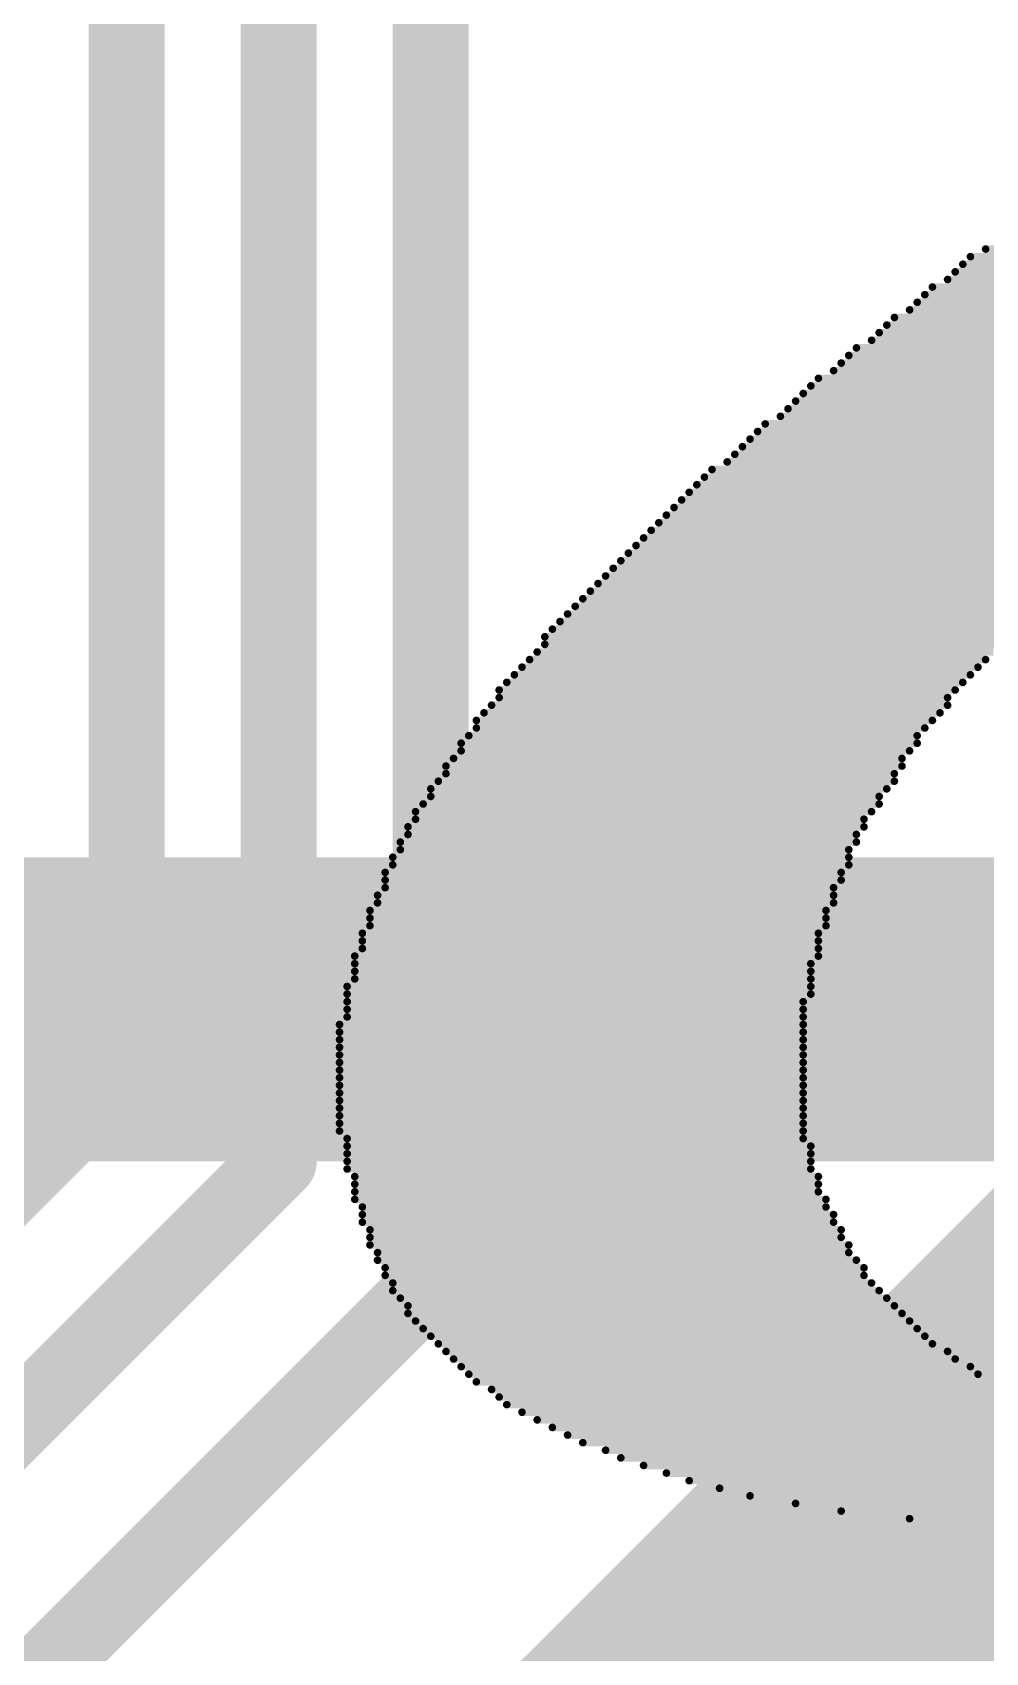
# Model space of a CAD drawing. Extents: x 1012 to 1122, y 1012 to 1122.
# Drawn here: x 1100.01 to 1103.2, y 1017.41 to 1022.82 of the extents above; entities that cross this region are included whole.
import ezdxf

# ---------------------------------------------------------------- set-up
doc = ezdxf.new("R2010")
doc.units = 0
doc.layers.get('0').update_dxf_attribs({"linetype": 'CONTINUOUS'})
for name, color, linetype in [('BOTTOMLAYER', 5, 'CONTINUOUS'), ('TOPLAYER', 1, 'CONTINUOUS'), ('TOPOVERLAY', 2, 'CONTINUOUS')]:
    doc.layers.add(name, color=color, linetype=linetype)

# ---------------------------------------------------------------- blocks, each defined once
blk = doc.blocks.new('LOGO_295')
at = {"layer": 'TOPOVERLAY', "const_width": 0.0254}
for points in [[(-3.6576, -0.9144), (-2.0828, -0.9144)], [(-3.6068, -0.889), (-2.0574, -0.889)], [(-3.7084, -0.9652), (-2.159, -0.9652)], [(-3.683, -0.9398), (-2.1336, -0.9398)], [(-3.7846, -1.016), (-2.2352, -1.016)], [(-3.7338, -0.9906), (-2.1844, -0.9906)], [(-3.8608, -1.0922), (-2.3114, -1.0922)], [(-3.8354, -1.0668), (-2.286, -1.0668)], [(-3.81, -1.0414), (-2.2606, -1.0414)], [(-3.937, -1.143), (-2.3876, -1.143)], [(-3.9116, -1.1176), (-2.3622, -1.1176)], [(-3.9878, -1.1938), (-2.4638, -1.1938)], [(-3.9624, -1.1684), (-2.413, -1.1684)], [(-4.064, -1.2446), (-2.5146, -1.2446)], [(-4.0386, -1.2192), (-2.4892, -1.2192)], [(-4.1148, -1.2954), (-2.5654, -1.2954)], [(-4.0894, -1.27), (-2.54, -1.27)], [(-4.191, -1.3462), (-2.6416, -1.3462)], [(-4.1656, -1.3208), (-2.5908, -1.3208)], [(-4.2418, -1.397), (-2.6924, -1.397)], [(-4.2164, -1.3716), (-2.667, -1.3716)], [(-4.3434, -1.4732), (-2.794, -1.4732)], [(-4.2926, -1.4478), (-2.7686, -1.4478)], [(-4.2672, -1.4224), (-2.7178, -1.4224)], [(-4.3942, -1.524), (-2.8448, -1.524)], [(-4.3688, -1.4986), (-2.8194, -1.4986)], [(-4.445, -1.5748), (-2.8956, -1.5748)], [(-4.4196, -1.5494), (-2.8702, -1.5494)], [(-4.5212, -1.6256), (-2.9464, -1.6256)], [(-4.4704, -1.6002), (-2.921, -1.6002)], [(-4.572, -1.6764), (-3.0226, -1.6764)], [(-4.5466, -1.651), (-2.9972, -1.651)], [(-4.6228, -1.7272), (-3.0734, -1.7272)], [(-4.5974, -1.7018), (-3.048, -1.7018)], [(-4.6736, -1.778), (-3.1242, -1.778)], [(-4.6482, -1.7526), (-3.0988, -1.7526)], [(-4.7244, -1.8288), (-3.175, -1.8288)], [(-4.699, -1.8034), (-3.1496, -1.8034)], [(-4.8006, -1.905), (-3.2512, -1.905)], [(-4.7752, -1.8796), (-3.2258, -1.8796)], [(-4.7498, -1.8542), (-3.2004, -1.8542)], [(-4.8514, -1.9558), (-3.302, -1.9558)], [(-4.826, -1.9304), (-3.2766, -1.9304)], [(-4.9022, -2.0066), (-3.3528, -2.0066)], [(-4.8768, -1.9812), (-3.3274, -1.9812)], [(-4.953, -2.0574), (-3.4036, -2.0574)], [(-4.9276, -2.032), (-3.3782, -2.032)], [(-5.0038, -2.1082), (-3.4544, -2.1082)], [(-4.9784, -2.0828), (-3.429, -2.0828)], [(-5.0546, -2.159), (-3.5052, -2.159)], [(-5.0292, -2.1336), (-3.4798, -2.1336)], [(-5.08, -2.1844), (-3.5306, -2.1844)], [(-5.08, -2.2098), (-3.556, -2.2098)], [(-5.1562, -2.286), (-3.6322, -2.286)], [(-5.1308, -2.2606), (-3.6068, -2.2606)], [(-5.1054, -2.2352), (-3.5814, -2.2352)], [(-5.207, -2.3368), (-3.683, -2.3368)], [(-5.1816, -2.3114), (-3.6576, -2.3114)], [(-5.2324, -2.3622), (-3.7084, -2.3622)], [(-5.2324, -2.3876), (-3.7338, -2.3876)], [(-5.2832, -2.4384), (-3.7592, -2.4384)], [(-5.2578, -2.413), (-3.7338, -2.413)], [(-5.3086, -2.4638), (-3.7846, -2.4638)], [(-5.3086, -2.4892), (-3.81, -2.4892)], [(-5.3594, -2.54), (-3.8354, -2.54)], [(-5.334, -2.5146), (-3.8354, -2.5146)], [(-5.3848, -2.5908), (-3.8862, -2.5908)], [(-5.3594, -2.5654), (-3.8608, -2.5654)], [(-5.4102, -2.6162), (-3.8862, -2.6162)], [(-5.4102, -2.6416), (-3.9116, -2.6416)], [(-5.461, -2.6924), (-3.937, -2.6924)], [(-5.461, -2.7178), (-3.9624, -2.7178)], [(-5.4356, -2.667), (-3.9116, -2.667)], [(-5.5118, -2.7686), (-3.9878, -2.7686)], [(-5.4864, -2.7432), (-3.9624, -2.7432)], [(-5.5372, -2.8194), (-4.0132, -2.8194)], [(-5.5118, -2.794), (-4.0132, -2.794)], [(-5.5626, -2.8702), (-4.0386, -2.8702)], [(-5.5372, -2.8448), (-4.0386, -2.8448)], [(-5.588, -2.921), (-4.064, -2.921)], [(-5.5626, -2.8956), (-4.064, -2.8956)], [(-5.6134, -2.9718), (-4.0894, -2.9718)], [(-5.588, -2.9464), (-4.064, -2.9464)], [(-5.6134, -2.9972), (-4.0894, -2.9972)], [(-5.6134, -3.0226), (-4.1148, -3.0226)], [(-5.6388, -3.048), (-4.1148, -3.048)], [(-5.6388, -3.0734), (-4.1148, -3.0734)], [(-5.6642, -3.0988), (-4.1402, -3.0988)], [(-5.6642, -3.1242), (-4.1402, -3.1242)], [(-5.6642, -3.1496), (-4.1402, -3.1496)], [(-5.6896, -3.175), (-4.1656, -3.175)], [(-5.6896, -3.2004), (-4.1656, -3.2004)], [(-5.715, -3.2512), (-4.1656, -3.2512)], [(-5.6896, -3.2258), (-4.1656, -3.2258)], [(-5.715, -3.2766), (-4.191, -3.2766)], [(-5.715, -3.302), (-4.191, -3.302)], [(-5.7404, -3.3528), (-4.191, -3.3528)], [(-5.715, -3.3274), (-4.191, -3.3274)], [(-5.7404, -3.3782), (-4.191, -3.3782)], [(-5.7404, -3.4036), (-4.2164, -3.4036)], [(-5.7404, -3.429), (-4.2164, -3.429)], [(-5.7404, -3.4544), (-4.2164, -3.4544)], [(-5.7658, -3.4798), (-4.2164, -3.4798)], [(-5.7658, -3.5052), (-4.2164, -3.5052)], [(-5.7658, -3.5306), (-4.2164, -3.5306)], [(-5.7658, -3.556), (-4.2164, -3.556)], [(-5.7658, -3.5814), (-4.2164, -3.5814)], [(-5.7658, -3.6068), (-4.2164, -3.6068)], [(-5.7658, -3.6322), (-4.2164, -3.6322)], [(-5.7658, -3.6576), (-4.2164, -3.6576)], [(-5.7658, -3.683), (-4.2164, -3.683)], [(-5.7658, -3.7084), (-4.2164, -3.7084)], [(-5.7658, -3.7338), (-4.2164, -3.7338)], [(-5.7658, -3.7592), (-4.2164, -3.7592)], [(-5.7658, -3.7846), (-4.2164, -3.7846)], [(-5.7658, -3.81), (-4.2164, -3.81)], [(-5.7658, -3.8354), (-4.2164, -3.8354)], [(-5.7404, -3.8608), (-4.2164, -3.8608)], [(-5.7404, -3.8862), (-4.191, -3.8862)], [(-5.7404, -3.9116), (-4.191, -3.9116)], [(-5.7404, -3.937), (-4.191, -3.937)], [(-5.7404, -3.9624), (-4.191, -3.9624)], [(-5.715, -3.9878), (-4.1656, -3.9878)], [(-5.715, -4.0132), (-4.1656, -4.0132)], [(-5.715, -4.0386), (-4.1656, -4.0386)], [(-5.715, -4.064), (-4.1402, -4.064)], [(-5.6896, -4.0894), (-4.1402, -4.0894)], [(-5.6896, -4.1148), (-4.1148, -4.1148)], [(-5.6896, -4.1402), (-4.1148, -4.1402)], [(-5.6642, -4.1656), (-4.0894, -4.1656)], [(-5.6642, -4.191), (-4.0894, -4.191)], [(-5.6642, -4.2164), (-4.064, -4.2164)], [(-5.6388, -4.2418), (-4.064, -4.2418)], [(-5.6388, -4.2672), (-4.0386, -4.2672)], [(-5.6134, -4.2926), (-4.0132, -4.2926)], [(-5.6134, -4.318), (-4.0132, -4.318)], [(-5.588, -4.3434), (-3.9878, -4.3434)], [(-5.588, -4.3688), (-3.9624, -4.3688)], [(-5.5626, -4.3942), (-3.937, -4.3942)], [(-5.5372, -4.4196), (-3.9116, -4.4196)], [(-5.5372, -4.445), (-3.8862, -4.445)], [(-5.5118, -4.4704), (-3.8608, -4.4704)], [(-5.4864, -4.4958), (-3.8354, -4.4958)], [(-5.461, -4.5212), (-3.81, -4.5212)], [(-5.4356, -4.5466), (-3.7846, -4.5466)], [(-5.4102, -4.572), (-3.7338, -4.572)], [(-5.3848, -4.5974), (-3.7084, -4.5974)], [(-5.3594, -4.6228), (-3.6576, -4.6228)], [(-5.334, -4.6482), (-3.6322, -4.6482)], [(-5.3086, -4.6736), (-3.5814, -4.6736)], [(-5.2578, -4.699), (-3.5306, -4.699)], [(-5.2324, -4.7244), (-3.5052, -4.7244)], [(-5.207, -4.7498), (-3.4544, -4.7498)], [(-5.1562, -4.7752), (-3.3782, -4.7752)], [(-5.1054, -4.8006), (-3.3274, -4.8006)], [(-5.0546, -4.826), (-3.2766, -4.826)], [(-5.0038, -4.8514), (-3.2004, -4.8514)], [(-4.953, -4.8768), (-3.1496, -4.8768)], [(-4.8768, -4.9022), (-3.0734, -4.9022)], [(-4.826, -4.9276), (-2.9718, -4.9276)], [(-4.7498, -4.953), (-2.8702, -4.953)], [(-4.6736, -4.9784), (-2.7686, -4.9784)], [(-4.5974, -5.0038), (-2.6416, -5.0038)], [(-4.4958, -5.0292), (-2.4892, -5.0292)], [(-4.3942, -5.0546), (-2.3114, -5.0546)], [(-4.2418, -5.08), (-2.1082, -5.08)], [(-4.0894, -5.1054), (-2.1336, -5.1054)], [(-3.8608, -5.1308), (-2.413, -5.1308)]]:
    blk.add_lwpolyline(points, dxfattribs=at)
at = {"layer": 'TOPOVERLAY', "const_width": 0.0127}
for points in [[(-3.66395, -0.9144, 1), (-3.65125, -0.9144, 1)], [(-3.61315, -0.889, 1), (-3.60045, -0.889, 1)], [(-3.71475, -0.9652, 1), (-3.70205, -0.9652, 1)], [(-3.68935, -0.9398, 1), (-3.67665, -0.9398, 1)], [(-3.79095, -1.016, 1), (-3.77825, -1.016, 1)], [(-3.74015, -0.9906, 1), (-3.72745, -0.9906, 1)], [(-3.86715, -1.0922, 1), (-3.85445, -1.0922, 1)], [(-3.84175, -1.0668, 1), (-3.82905, -1.0668, 1)], [(-3.81635, -1.0414, 1), (-3.80365, -1.0414, 1)], [(-3.94335, -1.143, 1), (-3.93065, -1.143, 1)], [(-3.91795, -1.1176, 1), (-3.90525, -1.1176, 1)], [(-3.99415, -1.1938, 1), (-3.98145, -1.1938, 1)], [(-3.96875, -1.1684, 1), (-3.95605, -1.1684, 1)], [(-4.07035, -1.2446, 1), (-4.05765, -1.2446, 1)], [(-4.04495, -1.2192, 1), (-4.03225, -1.2192, 1)], [(-4.12115, -1.2954, 1), (-4.10845, -1.2954, 1)], [(-4.09575, -1.27, 1), (-4.08305, -1.27, 1)], [(-4.19735, -1.3462, 1), (-4.18465, -1.3462, 1)], [(-4.17195, -1.3208, 1), (-4.15925, -1.3208, 1)], [(-4.24815, -1.397, 1), (-4.23545, -1.397, 1)], [(-4.22275, -1.3716, 1), (-4.21005, -1.3716, 1)], [(-4.34975, -1.4732, 1), (-4.33705, -1.4732, 1)], [(-4.29895, -1.4478, 1), (-4.28625, -1.4478, 1)], [(-4.27355, -1.4224, 1), (-4.26085, -1.4224, 1)], [(-4.40055, -1.524, 1), (-4.38785, -1.524, 1)], [(-4.37515, -1.4986, 1), (-4.36245, -1.4986, 1)], [(-4.45135, -1.5748, 1), (-4.43865, -1.5748, 1)], [(-4.42595, -1.5494, 1), (-4.41325, -1.5494, 1)], [(-4.52755, -1.6256, 1), (-4.51485, -1.6256, 1)], [(-4.47675, -1.6002, 1), (-4.46405, -1.6002, 1)], [(-4.57835, -1.6764, 1), (-4.56565, -1.6764, 1)], [(-4.55295, -1.651, 1), (-4.54025, -1.651, 1)], [(-4.62915, -1.7272, 1), (-4.61645, -1.7272, 1)], [(-4.60375, -1.7018, 1), (-4.59105, -1.7018, 1)], [(-4.67995, -1.778, 1), (-4.66725, -1.778, 1)], [(-4.65455, -1.7526, 1), (-4.64185, -1.7526, 1)], [(-4.73075, -1.8288, 1), (-4.71805, -1.8288, 1)], [(-4.70535, -1.8034, 1), (-4.69265, -1.8034, 1)], [(-4.80695, -1.905, 1), (-4.79425, -1.905, 1)], [(-4.78155, -1.8796, 1), (-4.76885, -1.8796, 1)], [(-4.75615, -1.8542, 1), (-4.74345, -1.8542, 1)], [(-4.85775, -1.9558, 1), (-4.84505, -1.9558, 1)], [(-4.83235, -1.9304, 1), (-4.81965, -1.9304, 1)], [(-4.90855, -2.0066, 1), (-4.89585, -2.0066, 1)], [(-4.88315, -1.9812, 1), (-4.87045, -1.9812, 1)], [(-4.95935, -2.0574, 1), (-4.94665, -2.0574, 1)], [(-4.93395, -2.032, 1), (-4.92125, -2.032, 1)], [(-5.01015, -2.1082, 1), (-4.99745, -2.1082, 1)], [(-4.98475, -2.0828, 1), (-4.97205, -2.0828, 1)], [(-5.06095, -2.159, 1), (-5.04825, -2.159, 1)], [(-5.03555, -2.1336, 1), (-5.02285, -2.1336, 1)], [(-5.08635, -2.1844, 1), (-5.07365, -2.1844, 1)], [(-5.08635, -2.2098, 1), (-5.07365, -2.2098, 1)], [(-5.16255, -2.286, 1), (-5.14985, -2.286, 1)], [(-5.13715, -2.2606, 1), (-5.12445, -2.2606, 1)], [(-5.11175, -2.2352, 1), (-5.09905, -2.2352, 1)], [(-3.63855, -2.286, 1), (-3.62585, -2.286, 1)], [(-3.61315, -2.2606, 1), (-3.60045, -2.2606, 1)], [(-5.21335, -2.3368, 1), (-5.20065, -2.3368, 1)], [(-5.18795, -2.3114, 1), (-5.17525, -2.3114, 1)], [(-3.68935, -2.3368, 1), (-3.67665, -2.3368, 1)], [(-3.66395, -2.3114, 1), (-3.65125, -2.3114, 1)], [(-5.23875, -2.3622, 1), (-5.22605, -2.3622, 1)], [(-5.23875, -2.3876, 1), (-5.22605, -2.3876, 1)], [(-3.74015, -2.3876, 1), (-3.72745, -2.3876, 1)], [(-3.71475, -2.3622, 1), (-3.70205, -2.3622, 1)], [(-5.28955, -2.4384, 1), (-5.27685, -2.4384, 1)], [(-5.26415, -2.413, 1), (-5.25145, -2.413, 1)], [(-3.76555, -2.4384, 1), (-3.75285, -2.4384, 1)], [(-3.74015, -2.413, 1), (-3.72745, -2.413, 1)], [(-5.31495, -2.4638, 1), (-5.30225, -2.4638, 1)], [(-5.31495, -2.4892, 1), (-5.30225, -2.4892, 1)], [(-3.81635, -2.4892, 1), (-3.80365, -2.4892, 1)], [(-3.79095, -2.4638, 1), (-3.77825, -2.4638, 1)], [(-5.36575, -2.54, 1), (-5.35305, -2.54, 1)], [(-5.34035, -2.5146, 1), (-5.32765, -2.5146, 1)], [(-3.84175, -2.5146, 1), (-3.82905, -2.5146, 1)], [(-3.84175, -2.54, 1), (-3.82905, -2.54, 1)], [(-5.39115, -2.5908, 1), (-5.37845, -2.5908, 1)], [(-5.36575, -2.5654, 1), (-5.35305, -2.5654, 1)], [(-3.89255, -2.5908, 1), (-3.87985, -2.5908, 1)], [(-3.86715, -2.5654, 1), (-3.85445, -2.5654, 1)], [(-5.41655, -2.6162, 1), (-5.40385, -2.6162, 1)], [(-5.41655, -2.6416, 1), (-5.40385, -2.6416, 1)], [(-3.91795, -2.6416, 1), (-3.90525, -2.6416, 1)], [(-3.89255, -2.6162, 1), (-3.87985, -2.6162, 1)], [(-5.46735, -2.6924, 1), (-5.45465, -2.6924, 1)], [(-5.46735, -2.7178, 1), (-5.45465, -2.7178, 1)], [(-5.44195, -2.667, 1), (-5.42925, -2.667, 1)], [(-3.96875, -2.7178, 1), (-3.95605, -2.7178, 1)], [(-3.94335, -2.6924, 1), (-3.93065, -2.6924, 1)], [(-3.91795, -2.667, 1), (-3.90525, -2.667, 1)], [(-5.51815, -2.7686, 1), (-5.50545, -2.7686, 1)], [(-5.49275, -2.7432, 1), (-5.48005, -2.7432, 1)], [(-3.99415, -2.7686, 1), (-3.98145, -2.7686, 1)], [(-3.96875, -2.7432, 1), (-3.95605, -2.7432, 1)], [(-5.54355, -2.8194, 1), (-5.53085, -2.8194, 1)], [(-5.51815, -2.794, 1), (-5.50545, -2.794, 1)], [(-4.01955, -2.794, 1), (-4.00685, -2.794, 1)], [(-4.01955, -2.8194, 1), (-4.00685, -2.8194, 1)], [(-5.56895, -2.8702, 1), (-5.55625, -2.8702, 1)], [(-5.54355, -2.8448, 1), (-5.53085, -2.8448, 1)], [(-4.04495, -2.8448, 1), (-4.03225, -2.8448, 1)], [(-4.04495, -2.8702, 1), (-4.03225, -2.8702, 1)], [(-5.59435, -2.921, 1), (-5.58165, -2.921, 1)], [(-5.56895, -2.8956, 1), (-5.55625, -2.8956, 1)], [(-4.07035, -2.8956, 1), (-4.05765, -2.8956, 1)], [(-4.07035, -2.921, 1), (-4.05765, -2.921, 1)], [(-5.61975, -2.9718, 1), (-5.60705, -2.9718, 1)], [(-5.59435, -2.9464, 1), (-5.58165, -2.9464, 1)], [(-4.09575, -2.9718, 1), (-4.08305, -2.9718, 1)], [(-4.07035, -2.9464, 1), (-4.05765, -2.9464, 1)], [(-5.61975, -2.9972, 1), (-5.60705, -2.9972, 1)], [(-5.61975, -3.0226, 1), (-5.60705, -3.0226, 1)], [(-4.12115, -3.0226, 1), (-4.10845, -3.0226, 1)], [(-4.09575, -2.9972, 1), (-4.08305, -2.9972, 1)], [(-5.64515, -3.048, 1), (-5.63245, -3.048, 1)], [(-5.64515, -3.0734, 1), (-5.63245, -3.0734, 1)], [(-4.12115, -3.048, 1), (-4.10845, -3.048, 1)], [(-4.12115, -3.0734, 1), (-4.10845, -3.0734, 1)], [(-5.67055, -3.0988, 1), (-5.65785, -3.0988, 1)], [(-5.67055, -3.1242, 1), (-5.65785, -3.1242, 1)], [(-5.67055, -3.1496, 1), (-5.65785, -3.1496, 1)], [(-4.14655, -3.0988, 1), (-4.13385, -3.0988, 1)], [(-4.14655, -3.1242, 1), (-4.13385, -3.1242, 1)], [(-4.14655, -3.1496, 1), (-4.13385, -3.1496, 1)], [(-5.69595, -3.175, 1), (-5.68325, -3.175, 1)], [(-5.69595, -3.2004, 1), (-5.68325, -3.2004, 1)], [(-4.17195, -3.175, 1), (-4.15925, -3.175, 1)], [(-4.17195, -3.2004, 1), (-4.15925, -3.2004, 1)], [(-5.72135, -3.2512, 1), (-5.70865, -3.2512, 1)], [(-5.69595, -3.2258, 1), (-5.68325, -3.2258, 1)], [(-4.17195, -3.2258, 1), (-4.15925, -3.2258, 1)], [(-4.17195, -3.2512, 1), (-4.15925, -3.2512, 1)], [(-5.72135, -3.2766, 1), (-5.70865, -3.2766, 1)], [(-5.72135, -3.302, 1), (-5.70865, -3.302, 1)], [(-4.19735, -3.2766, 1), (-4.18465, -3.2766, 1)], [(-4.19735, -3.302, 1), (-4.18465, -3.302, 1)], [(-5.74675, -3.3528, 1), (-5.73405, -3.3528, 1)], [(-5.72135, -3.3274, 1), (-5.70865, -3.3274, 1)], [(-4.19735, -3.3274, 1), (-4.18465, -3.3274, 1)], [(-4.19735, -3.3528, 1), (-4.18465, -3.3528, 1)], [(-5.74675, -3.3782, 1), (-5.73405, -3.3782, 1)], [(-5.74675, -3.4036, 1), (-5.73405, -3.4036, 1)], [(-4.22275, -3.4036, 1), (-4.21005, -3.4036, 1)], [(-4.19735, -3.3782, 1), (-4.18465, -3.3782, 1)], [(-5.74675, -3.429, 1), (-5.73405, -3.429, 1)], [(-5.74675, -3.4544, 1), (-5.73405, -3.4544, 1)], [(-4.22275, -3.429, 1), (-4.21005, -3.429, 1)], [(-4.22275, -3.4544, 1), (-4.21005, -3.4544, 1)], [(-5.77215, -3.4798, 1), (-5.75945, -3.4798, 1)], [(-5.77215, -3.5052, 1), (-5.75945, -3.5052, 1)], [(-5.77215, -3.5306, 1), (-5.75945, -3.5306, 1)], [(-4.22275, -3.4798, 1), (-4.21005, -3.4798, 1)], [(-4.22275, -3.5052, 1), (-4.21005, -3.5052, 1)], [(-4.22275, -3.5306, 1), (-4.21005, -3.5306, 1)], [(-5.77215, -3.556, 1), (-5.75945, -3.556, 1)], [(-5.77215, -3.5814, 1), (-5.75945, -3.5814, 1)], [(-4.22275, -3.556, 1), (-4.21005, -3.556, 1)], [(-4.22275, -3.5814, 1), (-4.21005, -3.5814, 1)], [(-5.77215, -3.6068, 1), (-5.75945, -3.6068, 1)], [(-5.77215, -3.6322, 1), (-5.75945, -3.6322, 1)], [(-4.22275, -3.6068, 1), (-4.21005, -3.6068, 1)], [(-4.22275, -3.6322, 1), (-4.21005, -3.6322, 1)], [(-5.77215, -3.6576, 1), (-5.75945, -3.6576, 1)], [(-5.77215, -3.683, 1), (-5.75945, -3.683, 1)], [(-4.22275, -3.6576, 1), (-4.21005, -3.6576, 1)], [(-4.22275, -3.683, 1), (-4.21005, -3.683, 1)], [(-5.77215, -3.7084, 1), (-5.75945, -3.7084, 1)], [(-5.77215, -3.7338, 1), (-5.75945, -3.7338, 1)], [(-4.22275, -3.7084, 1), (-4.21005, -3.7084, 1)], [(-4.22275, -3.7338, 1), (-4.21005, -3.7338, 1)], [(-5.77215, -3.7592, 1), (-5.75945, -3.7592, 1)], [(-5.77215, -3.7846, 1), (-5.75945, -3.7846, 1)], [(-4.22275, -3.7592, 1), (-4.21005, -3.7592, 1)], [(-4.22275, -3.7846, 1), (-4.21005, -3.7846, 1)], [(-5.77215, -3.81, 1), (-5.75945, -3.81, 1)], [(-5.77215, -3.8354, 1), (-5.75945, -3.8354, 1)], [(-4.22275, -3.81, 1), (-4.21005, -3.81, 1)], [(-4.22275, -3.8354, 1), (-4.21005, -3.8354, 1)], [(-5.74675, -3.8608, 1), (-5.73405, -3.8608, 1)], [(-5.74675, -3.8862, 1), (-5.73405, -3.8862, 1)], [(-4.22275, -3.8608, 1), (-4.21005, -3.8608, 1)], [(-4.19735, -3.8862, 1), (-4.18465, -3.8862, 1)], [(-5.74675, -3.9116, 1), (-5.73405, -3.9116, 1)], [(-5.74675, -3.937, 1), (-5.73405, -3.937, 1)], [(-5.74675, -3.9624, 1), (-5.73405, -3.9624, 1)], [(-4.19735, -3.9116, 1), (-4.18465, -3.9116, 1)], [(-4.19735, -3.937, 1), (-4.18465, -3.937, 1)], [(-4.19735, -3.9624, 1), (-4.18465, -3.9624, 1)], [(-5.72135, -3.9878, 1), (-5.70865, -3.9878, 1)], [(-5.72135, -4.0132, 1), (-5.70865, -4.0132, 1)], [(-4.17195, -3.9878, 1), (-4.15925, -3.9878, 1)], [(-4.17195, -4.0132, 1), (-4.15925, -4.0132, 1)], [(-5.72135, -4.0386, 1), (-5.70865, -4.0386, 1)], [(-5.72135, -4.064, 1), (-5.70865, -4.064, 1)], [(-4.17195, -4.0386, 1), (-4.15925, -4.0386, 1)], [(-4.14655, -4.064, 1), (-4.13385, -4.064, 1)], [(-5.69595, -4.0894, 1), (-5.68325, -4.0894, 1)], [(-5.69595, -4.1148, 1), (-5.68325, -4.1148, 1)], [(-4.14655, -4.0894, 1), (-4.13385, -4.0894, 1)], [(-4.12115, -4.1148, 1), (-4.10845, -4.1148, 1)], [(-5.69595, -4.1402, 1), (-5.68325, -4.1402, 1)], [(-5.67055, -4.1656, 1), (-5.65785, -4.1656, 1)], [(-4.12115, -4.1402, 1), (-4.10845, -4.1402, 1)], [(-4.09575, -4.1656, 1), (-4.08305, -4.1656, 1)], [(-5.67055, -4.191, 1), (-5.65785, -4.191, 1)], [(-5.67055, -4.2164, 1), (-5.65785, -4.2164, 1)], [(-4.09575, -4.191, 1), (-4.08305, -4.191, 1)], [(-4.07035, -4.2164, 1), (-4.05765, -4.2164, 1)], [(-5.64515, -4.2418, 1), (-5.63245, -4.2418, 1)], [(-5.64515, -4.2672, 1), (-5.63245, -4.2672, 1)], [(-4.07035, -4.2418, 1), (-4.05765, -4.2418, 1)], [(-4.04495, -4.2672, 1), (-4.03225, -4.2672, 1)], [(-5.61975, -4.2926, 1), (-5.60705, -4.2926, 1)], [(-5.61975, -4.318, 1), (-5.60705, -4.318, 1)], [(-4.01955, -4.2926, 1), (-4.00685, -4.2926, 1)], [(-4.01955, -4.318, 1), (-4.00685, -4.318, 1)], [(-5.59435, -4.3434, 1), (-5.58165, -4.3434, 1)], [(-5.59435, -4.3688, 1), (-5.58165, -4.3688, 1)], [(-5.56895, -4.3942, 1), (-5.55625, -4.3942, 1)], [(-3.99415, -4.3434, 1), (-3.98145, -4.3434, 1)], [(-3.96875, -4.3688, 1), (-3.95605, -4.3688, 1)], [(-3.94335, -4.3942, 1), (-3.93065, -4.3942, 1)], [(-5.54355, -4.4196, 1), (-5.53085, -4.4196, 1)], [(-5.54355, -4.445, 1), (-5.53085, -4.445, 1)], [(-3.91795, -4.4196, 1), (-3.90525, -4.4196, 1)], [(-3.89255, -4.445, 1), (-3.87985, -4.445, 1)], [(-5.51815, -4.4704, 1), (-5.50545, -4.4704, 1)], [(-5.49275, -4.4958, 1), (-5.48005, -4.4958, 1)], [(-3.86715, -4.4704, 1), (-3.85445, -4.4704, 1)], [(-3.84175, -4.4958, 1), (-3.82905, -4.4958, 1)], [(-5.46735, -4.5212, 1), (-5.45465, -4.5212, 1)], [(-5.44195, -4.5466, 1), (-5.42925, -4.5466, 1)], [(-3.81635, -4.5212, 1), (-3.80365, -4.5212, 1)], [(-3.79095, -4.5466, 1), (-3.77825, -4.5466, 1)], [(-5.41655, -4.572, 1), (-5.40385, -4.572, 1)], [(-5.39115, -4.5974, 1), (-5.37845, -4.5974, 1)], [(-3.74015, -4.572, 1), (-3.72745, -4.572, 1)], [(-3.71475, -4.5974, 1), (-3.70205, -4.5974, 1)], [(-5.36575, -4.6228, 1), (-5.35305, -4.6228, 1)], [(-5.34035, -4.6482, 1), (-5.32765, -4.6482, 1)], [(-3.66395, -4.6228, 1), (-3.65125, -4.6228, 1)], [(-3.63855, -4.6482, 1), (-3.62585, -4.6482, 1)], [(-5.31495, -4.6736, 1), (-5.30225, -4.6736, 1)], [(-5.26415, -4.699, 1), (-5.25145, -4.699, 1)], [(-5.23875, -4.7244, 1), (-5.22605, -4.7244, 1)], [(-5.21335, -4.7498, 1), (-5.20065, -4.7498, 1)], [(-5.16255, -4.7752, 1), (-5.14985, -4.7752, 1)], [(-5.11175, -4.8006, 1), (-5.09905, -4.8006, 1)], [(-5.06095, -4.826, 1), (-5.04825, -4.826, 1)], [(-5.01015, -4.8514, 1), (-4.99745, -4.8514, 1)], [(-4.95935, -4.8768, 1), (-4.94665, -4.8768, 1)], [(-4.88315, -4.9022, 1), (-4.87045, -4.9022, 1)], [(-4.83235, -4.9276, 1), (-4.81965, -4.9276, 1)], [(-4.75615, -4.953, 1), (-4.74345, -4.953, 1)], [(-4.67995, -4.9784, 1), (-4.66725, -4.9784, 1)], [(-4.60375, -5.0038, 1), (-4.59105, -5.0038, 1)], [(-4.50215, -5.0292, 1), (-4.48945, -5.0292, 1)], [(-4.40055, -5.0546, 1), (-4.38785, -5.0546, 1)], [(-4.24815, -5.08, 1), (-4.23545, -5.08, 1)], [(-4.09575, -5.1054, 1), (-4.08305, -5.1054, 1)], [(-3.86715, -5.1308, 1), (-3.85445, -5.1308, 1)]]:
    blk.add_lwpolyline(points, format="xyb", close=True, dxfattribs=at)

msp = doc.modelspace()

# ---------------------------------------------------------------- linework, layer by layer
at = {"layer": 'BOTTOMLAYER', "const_width": 1.016}
msp.add_lwpolyline([(1090.1426, 1019.556), (1108.456, 1019.556)], dxfattribs=at)
at = {"layer": 'TOPLAYER'}
for points, const_width in [([(1100.328, 1019.3528), (1100.328, 1031.5702)], 0.254), ([(1100.836, 1019.048), (1100.836, 1026.668)], 0.254), ([(1101.344, 1018.6416), (1101.344, 1026.3378)], 0.254), ([(1098.296, 1012.952), (1109.218, 1023.874)], 1.524), ([(1098.6262, 1017.651), (1100.328, 1019.3528)], 0.254), ([(1097.693, 1015.905), (1100.836, 1019.048)], 0.254), ([(1097.1784, 1014.476), (1101.344, 1018.6416)], 0.254)]:
    msp.add_lwpolyline(points, dxfattribs=dict(at, const_width=const_width))
at = {"layer": 'TOPLAYER', "const_width": 0.127}
for points in [[(1100.2645, 1019.3528, 1), (1100.3915, 1019.3528, 1)], [(1100.2645, 1019.3528, 1), (1100.3915, 1019.3528, 1)], [(1100.7725, 1019.048, 1), (1100.8995, 1019.048, 1)], [(1100.7725, 1019.048, 1), (1100.8995, 1019.048, 1)], [(1101.2805, 1018.6416, 1), (1101.4075, 1018.6416, 1)], [(1101.2805, 1018.6416, 1), (1101.4075, 1018.6416, 1)]]:
    msp.add_lwpolyline(points, format="xyb", close=True, dxfattribs=at)

# ---------------------------------------------------------------- block references
msp.add_blockref('LOGO_295', (1106.805, 1022.985))

doc.saveas('drawing.dxf')
